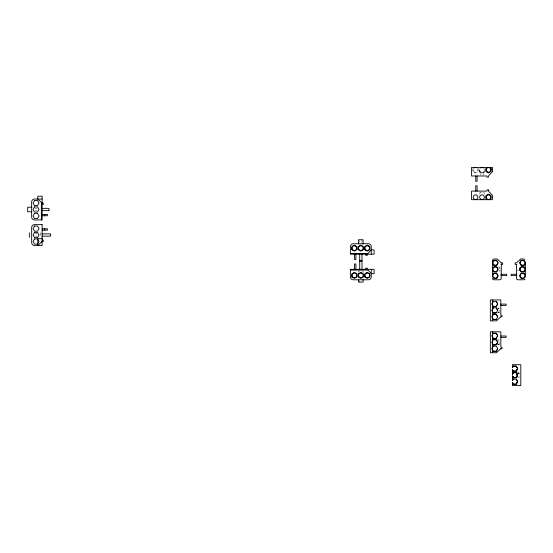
<?xml version="1.0" encoding="UTF-8"?>
<svg xmlns="http://www.w3.org/2000/svg" width="553" height="553" viewBox="0 0 553 553"><rect width="100%" height="100%" fill="white"/><g stroke="black" fill="none" stroke-linecap="round" stroke-linejoin="round"><path stroke-width="0.41" stroke-dasharray="2.77 2.07" d="M478.158 168.409L478.158 171.409L475.559 172.909L472.96 171.409L472.96 169.854M479.416 171.326L479.416 169.854M484.615 171.409L482.016 172.909L479.416 171.409L479.416 168.409M481.435 172.571L479.755 172.571L479.734 171.596M482.603 172.571L484.276 172.571L484.297 171.596M35.309 208.35L37.01 208.35M35.309 210.631L37.01 210.631M35.302 233.878L37.01 233.878M35.302 236.159L37.01 236.159M498.294 267.064L499.635 267.064L499.635 271.606M499.635 268.157L500.589 268.157M499.635 270.431L500.589 270.431M517.221 270.479L518.548 270.479M499.103 308.215L497.679 308.111L499.103 308.104L499.103 312.645L497.679 312.666M497.721 308.263L499.103 308.263M497.741 312.445L499.103 312.445M497.7 312.59L499.103 312.507M499.103 340.067L497.686 340.033L499.103 340.012L499.103 344.533L497.679 344.554M497.755 344.27L499.103 344.27M497.721 344.395L499.103 344.332M497.686 344.512L499.103 344.443M517.656 372.874L519.08 372.943L519.08 377.416L517.656 377.429M517.684 372.985L519.08 373.033M517.719 373.088L519.08 373.151L517.753 373.227M484.297 194.151L484.297 192.81L479.755 192.81L479.734 194.151M483.156 172.571L483.156 175.225M480.875 172.571L480.875 175.225M480.923 191.856L480.923 192.81M472.96 168.409L472.96 171.409M363.1 272.733L363.1 271.039L358.558 271.039L358.544 272.733M361.959 239.746L361.959 242.297M359.685 240.596L359.685 242.297M359.733 280.385L359.733 282.085M40.397 232.806L40.397 237.327M477.557 168.665A2.357 2.357 0 0 1 477.08 171.707A2.357 2.357 0 0 1 474.004 171.679A2.357 2.357 0 0 1 473.582 168.63M484.013 168.665A2.357 2.357 0 0 1 483.543 171.707A2.357 2.357 0 0 1 480.46 171.679A2.357 2.357 0 0 1 480.039 168.63"/><path stroke-width="0.83" d="M351.763 276.901L351.763 273.894L354.362 272.394L356.962 273.894L356.962 276.901L354.362 278.401L351.763 276.901L351.763 275.339M351.763 249.631L351.763 246.631L354.362 245.131L356.962 246.631L356.962 249.631L354.362 251.131L351.763 249.631L351.763 248.076M358.226 276.901L358.226 273.894L360.826 272.394L363.425 273.894L363.425 276.901L360.826 278.401L358.226 276.901L358.226 275.339M358.226 249.631L358.226 246.631L360.826 245.131L363.425 246.631L363.425 249.631L360.826 251.131L358.226 249.631L358.226 248.076M364.683 276.901L364.683 273.894L367.282 272.394L369.881 273.894L369.881 276.901L367.282 278.401L364.683 276.901L364.683 275.339M364.683 249.631L364.683 246.631L367.282 245.131L369.881 246.631L369.881 249.631L367.282 251.131L364.683 249.631L364.683 248.076M491.071 169.854L491.071 168.727M512.437 367.621L513.315 366.259L512.437 367.773L512.437 364.704L520.802 364.704L520.802 385.6L512.437 385.6L512.437 382.531L513.274 384.121L516.17 384.121L517.622 381.611L516.17 379.102L513.274 379.102L512.437 380.685L512.437 376.075L513.274 377.658L516.17 377.658L517.622 375.148L516.17 372.639L512.437 372.909M513.205 372.874L512.437 374.229L512.437 369.611L513.274 371.201L516.17 371.201L517.622 368.692L516.17 366.183L513.274 366.183M512.437 373.814C514.732 370.558 511.159 376.289 513.053 373.151M513.274 372.639L512.437 372.985M516.17 377.658L517.228 375.715M517.29 375.577L516.129 377.588L517.47 375.293M512.458 374.181L513.087 373.088L512.437 373.393M492.46 302.857L493.297 301.42M492.46 309.314L493.297 307.876M492.46 315.77L493.297 314.332L496.193 314.332L497.638 316.841M496.311 312.687L493.297 312.894L492.46 311.457M497.638 348.729L496.193 351.238L493.297 351.238L492.46 349.8M512.437 367.441L513.219 366.093L516.219 366.093L517.719 368.692L516.219 371.291L513.219 371.291L512.437 369.943M513.274 371.201L516.17 371.201M512.437 373.904L513.219 372.549L516.219 372.549L517.719 375.148L516.219 377.747L513.219 377.747L512.437 376.075M516.129 371.125L517.622 368.692M512.437 377.319L513.315 377.588L512.437 376.247M516.129 372.715L517.228 374.588M512.437 380.36L513.219 379.012M512.437 380.54L513.274 379.102M516.779 376.489L517.069 375.992M525.08 279.279L524.209 279.777L517.767 279.79L516.633 279.134L516.461 264.403M367.282 254.207L371.27 249.88L374.098 249.88L374.098 254.207L350.374 254.207L350.374 246.624A2.889 2.889 0 0 1 353.263 243.742L368.381 243.742A2.889 2.889 0 0 1 371.27 246.624L371.27 254.207M501.094 263.166L502.642 262.882L502.642 264.403L500.97 264.403M42.118 241.509L37.784 245.504L37.784 238.682L42.118 238.682M516.841 264.403L515.168 264.403L515.168 262.882L516.461 262.882L520.795 258.894L524.838 259.163M492.979 259.163L497.023 258.894L501.35 262.882M474.211 167.69L474.702 167.4M480.453 167.808L481.158 167.4M487.622 167.4L485.873 168.409L485.873 171.409L488.472 172.909L491.071 171.409L491.071 168.409L489.329 167.4M482.873 199.681L483.467 199.336M489.329 199.681L491.071 198.672L491.071 195.672L488.472 194.172L485.873 195.672L485.873 198.672L487.622 199.681M492.46 278.477L492.841 278.456M42.118 199.039L34.535 199.039A2.889 2.889 0 0 0 31.645 201.928L31.645 217.046A2.889 2.889 0 0 0 34.535 219.935L42.118 219.935L42.118 196.211L37.784 196.211L37.784 199.039L42.118 203.034M42.118 204.548L43.258 204.548L43.258 203.034L41.357 203.034L41.357 219.935M31.901 207.209L27.65 207.209L27.65 211.751L31.901 211.771M42.118 208.35L48.927 208.35L48.927 210.61M42.118 210.631L48.927 210.631M42.118 214.426L47.434 214.426L47.434 215.76L42.118 215.76M42.118 228.797L47.434 228.797L47.434 230.131L42.118 230.131M42.111 233.878L50.627 233.878L50.627 236.138L42.111 236.159M42.118 240.009L43.258 240.009L43.258 241.523L41.987 241.523M350.374 253.447L367.282 253.447L367.282 255.348L365.761 255.348L365.761 254.207M359.747 260.809L361.994 260.809M359.699 261.023L361.945 261.023M492.46 263.74L492.841 263.871M525.35 263.74L524.037 265.481L521.037 265.481L519.537 262.882L521.037 260.283L524.037 260.283L525.35 262.025L525.35 276.652L524.037 278.401L521.037 278.401L519.537 275.802L521.037 273.203L524.037 273.203L525.35 274.945M522.599 265.481L523.719 265.481M492.46 268.488L493.774 266.74L496.774 266.74L498.274 269.339L496.774 271.938L493.774 271.938L492.46 270.196M525.35 268.488L524.037 266.74L521.037 266.74L519.537 269.339L521.037 271.938L524.037 271.938L525.35 270.196M350.374 270.078L367.282 270.078L367.282 268.177L365.761 268.177L365.761 269.318M500.97 274.281L506.672 274.281L506.672 275.608L500.97 275.608M516.841 274.281L511.145 274.281L511.145 275.608L516.841 275.608M492.46 274.945L493.774 273.203L496.774 273.203L498.274 275.802L496.774 278.401L493.774 278.401L492.46 276.652L492.46 262.025L493.774 260.283L496.774 260.283L498.274 262.882L496.774 265.481L493.774 265.481L492.764 263.74M500.824 304.115L506.14 304.115L506.14 305.45L500.824 305.45M496.193 319.351L493.297 319.351L492.46 317.913M493.297 333.307L496.193 333.307L497.638 335.816L496.193 338.325L493.297 338.325L492.46 336.888M500.824 336.003L506.14 336.003L506.14 337.337L500.824 337.337M493.297 339.763L496.193 339.763L497.638 342.272L496.193 344.782L493.297 344.782L492.46 343.344M512.437 373.088L513.087 373.088M512.437 373.227L513.011 373.227M512.437 373.489L512.859 373.489M512.437 373.593L512.804 373.593L512.437 373.697M517.622 375.148L516.253 372.909L517.47 375.01M512.437 376.489L513.122 377.27L512.437 377.146M512.437 376.711L512.804 376.711M512.437 376.814L512.908 376.904M512.437 376.994L512.963 376.994M512.437 377.077L513.011 377.077M512.437 377.388L513.274 377.658M517.622 381.611L516.17 384.121M492.46 260.2L492.841 260.228L492.841 261.894L492.841 260.228M482.873 167.4L483.578 167.808M480.564 199.336L481.158 199.681M367.282 269.318L371.27 273.652L374.098 273.652L374.098 269.318L350.374 269.318L350.374 276.901A2.889 2.889 0 0 0 353.263 279.79L368.381 279.79A2.889 2.889 0 0 0 371.27 276.901L371.27 269.318M492.737 279.279L493.601 279.777L500.043 279.79L501.177 279.134L501.35 264.403M513.17 377.36L512.451 376.123L512.672 376.489M496.193 301.42L497.638 303.929L496.193 306.438L493.297 306.438L492.46 305M496.193 307.876L497.638 310.385M516.219 379.012L517.719 381.611L516.219 384.211L513.219 384.211L512.437 382.863M519.875 267.887L519.875 268.758M519.875 269.926L519.875 270.68M492.46 299.94L492.46 320.83M492.46 331.828L492.46 352.717M477.08 175.985L477.08 181.308L475.746 181.308L475.746 175.985M477.08 191.096L477.08 185.78L475.746 185.78L475.746 191.096M363.1 243.997L363.1 239.746L358.558 239.746L358.544 243.997M363.1 279.535L363.1 282.085L358.558 282.085L358.544 279.535M361.959 254.214L362.008 269.318M359.685 254.214L359.733 269.318M355.883 254.207L355.883 259.53L354.556 259.53L354.556 254.207M355.883 269.318L355.883 264.002L354.556 264.002L354.556 269.318M44.772 214.426L44.772 215.76M44.772 228.797L44.772 230.131M29.35 232.806L29.35 237.327M474.439 167.836A2.357 2.357 0 0 1 476.707 167.856M480.896 167.836A2.357 2.357 0 0 1 483.17 167.856M34.535 200.435L33.035 203.034L34.535 205.633L37.542 205.633L39.042 203.034L37.542 200.435L34.535 200.435M34.535 206.891L33.035 209.49L34.535 212.089L37.542 212.089L39.042 209.49L37.542 206.891L34.535 206.891M34.535 213.347L33.035 215.946L34.535 218.546L37.542 218.546L39.042 215.946L37.542 213.347L34.535 213.347M34.535 226.011L33.035 228.61L34.535 231.209L37.542 231.209L39.042 228.61L37.542 226.011L34.535 226.011M34.535 232.467L33.035 235.066L34.535 237.666L37.542 237.666L39.042 235.066L37.542 232.467L34.535 232.467M34.535 238.924L33.035 241.523L34.535 244.122L37.542 244.122L39.042 241.523L37.542 238.924L34.535 238.924M493.241 301.33L491.741 303.929L493.241 306.528L496.241 306.528L497.741 303.929L496.241 301.33L493.241 301.33M493.241 307.786L491.741 310.385L493.241 312.984L496.241 312.984L497.741 310.385L496.241 307.786L493.241 307.786M493.241 314.242L491.741 316.841L493.241 319.44L496.241 319.44L497.741 316.841L496.241 314.242L493.241 314.242M493.241 333.217L491.741 335.816L493.241 338.415L496.241 338.415L497.741 335.816L496.241 333.217L493.241 333.217M493.241 339.673L491.741 342.272L493.241 344.872L496.241 344.872L497.741 342.272L496.241 339.673L493.241 339.673M493.241 346.13L491.741 348.729L493.241 351.328L496.241 351.328L497.741 348.729L496.241 346.13L493.241 346.13M492.46 171.658L488.472 175.985L488.472 177.126L486.958 177.126L486.958 175.985L471.571 175.985L471.571 167.4L492.46 167.4L492.46 171.658M500.824 316.841L496.49 320.83L490.352 320.83L490.352 299.94L500.824 299.94L500.824 315.321L501.958 315.321L501.958 316.841L500.824 316.841M500.824 348.729L496.49 352.717L490.352 352.717L490.352 331.828L500.824 331.828L500.824 347.208L501.958 347.208L501.958 348.729L500.824 348.729M488.472 189.956L486.958 189.956L486.958 191.096L471.571 191.096L471.571 199.681L492.46 199.681L492.46 195.43L488.472 191.096L488.472 189.956M42.118 224.622L34.535 224.622A2.889 2.889 0 0 0 31.645 227.504L31.645 242.629A2.889 2.889 0 0 0 34.535 245.511L42.118 245.511L42.118 224.622M513.08 377.215L512.451 376.123L513.115 377.27M474.363 199.204A2.357 2.357 0 0 0 477.916 197.193A2.357 2.357 0 0 0 474.398 195.126A2.357 2.357 0 0 0 474.363 199.204M480.82 199.204A2.357 2.357 0 0 0 484.373 197.193A2.357 2.357 0 0 0 480.854 195.126A2.357 2.357 0 0 0 480.82 199.204M487.186 199.156A2.357 2.357 0 0 0 490.829 197.31A2.357 2.357 0 0 0 487.407 195.078A2.357 2.357 0 0 0 487.186 199.156M487.186 171.879A2.357 2.357 0 0 0 490.829 170.041A2.357 2.357 0 0 0 487.407 167.808A2.357 2.357 0 0 0 487.186 171.879M493.988 277.772A2.357 2.357 0 0 0 497.624 275.926A2.357 2.357 0 0 0 494.209 273.7A2.357 2.357 0 0 0 493.988 277.772M493.988 271.316A2.357 2.357 0 0 0 497.624 269.47A2.357 2.357 0 0 0 494.209 267.237A2.357 2.357 0 0 0 493.988 271.316M494.071 264.915A2.357 2.357 0 0 0 497.624 262.903A2.357 2.357 0 0 0 494.106 260.836A2.357 2.357 0 0 0 494.071 264.915M521.251 277.772A2.357 2.357 0 0 0 524.894 275.926A2.357 2.357 0 0 0 521.472 273.7A2.357 2.357 0 0 0 521.251 277.772M521.251 271.316A2.357 2.357 0 0 0 524.894 269.47A2.357 2.357 0 0 0 521.472 267.237A2.357 2.357 0 0 0 521.251 271.316M521.348 264.915A2.357 2.357 0 0 0 524.894 262.903A2.357 2.357 0 0 0 521.375 260.836A2.357 2.357 0 0 0 521.348 264.915M359.63 277.426A2.357 2.357 0 0 0 363.176 275.415A2.357 2.357 0 0 0 359.664 273.348A2.357 2.357 0 0 0 359.63 277.426M353.173 250.163A2.357 2.357 0 0 0 356.72 248.152A2.357 2.357 0 0 0 353.201 246.085A2.357 2.357 0 0 0 353.173 250.163M353.173 277.426A2.357 2.357 0 0 0 356.72 275.415A2.357 2.357 0 0 0 353.201 273.348A2.357 2.357 0 0 0 353.173 277.426M366.086 250.163A2.357 2.357 0 0 0 369.639 248.152A2.357 2.357 0 0 0 366.121 246.085A2.357 2.357 0 0 0 366.086 250.163M359.63 250.163A2.357 2.357 0 0 0 363.176 248.152A2.357 2.357 0 0 0 359.664 246.085A2.357 2.357 0 0 0 359.63 250.163M366.086 277.426A2.357 2.357 0 0 0 369.639 275.415A2.357 2.357 0 0 0 366.121 273.348A2.357 2.357 0 0 0 366.086 277.426"/></g></svg>
